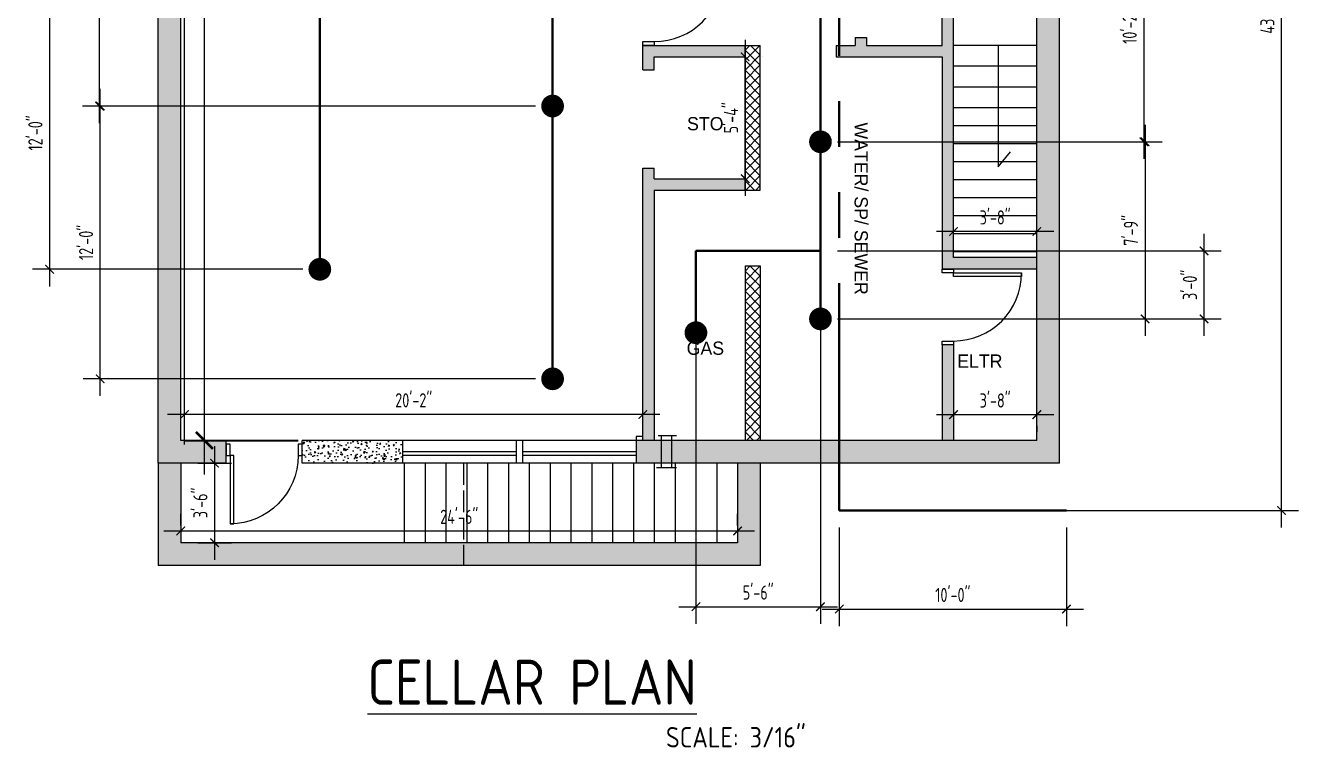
# Model space of a CAD drawing. Header units: inches. Extents: x -7743 to 108965, y 7770 to 27313.
# Drawn here: x 104620 to 105292, y 7799 to 8180 of the extents above; entities that cross this region are included whole.
import ezdxf

# ---------------------------------------------------------------- set-up
doc = ezdxf.new("R2010")
doc.units = ezdxf.units.IN
doc.header["$LTSCALE"] = 192
doc.header["$MEASUREMENT"] = 0
doc.linetypes.add('ACAD_ISO02W100', pattern=[15, 12, -3])
doc.linetypes.add('PHANTOM2', pattern=[1.25, 0.625, -0.125, 0.125, -0.125, 0.125, -0.125])
doc.layers.get('0').update_dxf_attribs({"linetype": 'CONTINUOUS'})
doc.layers.get('DEFPOINTS').update_dxf_attribs({"linetype": 'CONTINUOUS'})
for name, color, linetype in [('1DOORS', 1, 'CONTINUOUS'), ('1SAN', 2, 'CONTINUOUS'), ('1wall', 7, 'CONTINUOUS'), ('A-DOOR', 2, 'CONTINUOUS'), ('A-PLAN-TEXT', 3, 'CONTINUOUS'), ('AFP-DOOR', 2, 'CONTINUOUS'), ('AR-TBLOCK', 11, 'CONTINUOUS'), ('LIGHT', 2, 'CONTINUOUS'), ('SKY', 6, 'CONTINUOUS'), ('TEXT', 7, 'CONTINUOUS')]:
    doc.layers.add(name, color=color, linetype=linetype)
doc.styles.add('AR85', font='architxt', dxfattribs={"width": 0.9, "height": 5})
doc.styles.add('ARCHITEXT', font='architxt.shx')
doc.styles.add('AT7', font='ARCHTITL.SHX', dxfattribs={"height": 7})
doc.styles.get("Standard").update_dxf_attribs({"font": 'architxt.shx', "width": 0.85})
doc.dimstyles.new('DIM192', dxfattribs={"dimscale": 192, "dimtxt": 0.0625, "dimasz": 0.046875, "dimexe": 0.09375, "dimexo": 0.09375, "dimgap": 0.015625, "dimtad": 1, "dimdec": 0, "dimzin": 3, "dimdsep": 46, "dimlunit": 4, "dimtxsty": 'Standard', "dimblk1": 'ARCHTICK', "dimblk2": 'ARCHTICK', "dimsah": 1, "dimcen": 0, "dimdle": 0.09375, "dimclrd": 1, "dimclre": 1, "dimclrt": 1, "dimaunit": 1, "dimadec": 4, "dimazin": 0, "dimtfac": 1, "dimtdec": 0, "dimtix": 1, "dimtmove": 2, "dimatfit": 3, "dimfxl": 1, "dimtolj": 1, "dimtzin": 1, "dimarcsym": 0})
doc.dimstyles.new('DIM96', dxfattribs={"dimscale": 96, "dimtxt": 0.078125, "dimasz": 0.046875, "dimexe": 0.09375, "dimexo": 0.09375, "dimgap": 0.03125, "dimtad": 1, "dimdec": 0, "dimzin": 3, "dimdsep": 46, "dimlunit": 4, "dimtxsty": 'Standard', "dimblk1": 'ARCHTICK', "dimblk2": 'ARCHTICK', "dimsah": 1, "dimcen": 0, "dimdle": 0.09375, "dimadec": 0, "dimazin": 0, "dimtfac": 1, "dimtdec": 0, "dimtix": 1, "dimtmove": 2, "dimatfit": 3, "dimfxl": 1, "dimfrac": 2, "dimtolj": 1, "dimtzin": 1, "dimarcsym": 0})
pattern_1 = [(315, (-44370.1168, 40111.4783), (2.65165043, 2.65165043), []), (45, (-44370.1168, 40111.4783), (-2.65165043, 2.65165043), [])]
pattern_2 = [(230, (249971.7644, -23052.197), (-7.17260183, 0.62752135), [0.75, -8.25]), (175, (249971.764, -23052.197), (1.38751334, -7.52192134), [0.6, -6.6]), (280.4514, (249971.1666, -23052.145), (-5.78509382, -6.89439542), [0.6374019, -7.01142112]), (226.1842, (249971.764, -23054.197), (-10.6724105, 1.65519014), [1.125, -12.375]), (276.6356, (249970.875, -23054.059), (-9.34662706, -9.7411787), [0.9561029, -10.51713]), (171.1842, (249971.764, -23054.197), (-9.34661945, -9.741186), [0.9, -9.9]), (201, (249970.7644, -23053.697), (-5.96907052, 4.0261889), [0.75, -8.25]), (146, (249970.764, -23053.697), (-2.43315332, -7.25150045), [0.6, -6.6]), (251.4514, (249970.267, -23053.3616), (-8.4022263, -3.22530497), [0.6374019, -7.01142112]), (217.5, (249971.7644, -23052.197), (-0.121598553, -3.32893854), [0, -6.52, 0, -6.7, 0, -6.625]), (187.5, (249971.7644, -23052.197), (-2.630695374, -3.94411712), [0, -3.82, 0, -6.37, 0, -2.525]), (147.5, (249973.9944, -23052.197), (-5.33822436, 0.225548717), [0, -2.5, 0, -7.8, 0, -10.35]), (137.5, (249974.9944, -23052.197), (-5.8318617, -1.00104982), [0, -3.25, 0, -5.18, 0, -7.35])]

# ---------------------------------------------------------------- blocks, each defined once
blk = doc.blocks.new('_ARCHTICK')
at = {"color": 0, "linetype": 'ByBlock', "const_width": 0.15}
blk.add_lwpolyline([(-0.5, -0.5), (0.5, 0.5)], dxfattribs=at)
blk = doc.blocks.new('*D60')
at = {"layer": 'DEFPOINTS', "color": 0, "linetype": 'Continuous', "ltscale": 48, "transparency": 16777216}
for p in [(104704.05, 7974.7), (104946.05, 7961), (104704.05, 7949.8)]:
    blk.add_point(p, dxfattribs=at)
at = {"layer": 'LIGHT', "color": 0, "linetype": 'Continuous', "lineweight": -2, "ltscale": 48, "transparency": 16777216}
for p, q in [((104704.05, 7958.8), (104704.05, 7983.7)), ((104946.05, 7970), (104946.05, 7983.7)), ((104955.05, 7974.7), (104695.05, 7974.7))]:
    blk.add_line(p, q, dxfattribs=at)
at = {"layer": 'LIGHT', "color": 0, "linetype": 'Continuous', "lineweight": -2, "ltscale": 48, "transparency": 16777216, "xscale": 4.5, "yscale": 4.5, "zscale": 4.5, "rotation": 180}
blk.add_blockref('_ARCHTICK', (104704.05, 7974.7), dxfattribs=at)
at = {"layer": 'LIGHT', "color": 0, "linetype": 'Continuous', "lineweight": -2, "ltscale": 48, "transparency": 16777216, "xscale": 4.5, "yscale": 4.5, "zscale": 4.5}
blk.add_blockref('_ARCHTICK', (104946.05, 7974.7), dxfattribs=at)
at = {"layer": 'LIGHT', "color": 0, "linetype": 'Continuous', "ltscale": 48, "transparency": 16777216, "insert": (104825.05, 7982.17), "char_height": 7.5, "attachment_point": 5}
blk.add_mtext('\\A1;20\'-2"', dxfattribs=at)
blk = doc.blocks.new('DR-36-blk')
at = {"layer": 'AFP-DOOR'}
for points in [[(-38, -6), (-40, -6), (-40, 0), (-38, 0)], [(0, -6), (-2, -6), (-2, 0), (0, 0)], [(-2, -42), (-4, -42), (-4, -6), (-2, -6)]]:
    blk.add_lwpolyline(points, close=True, dxfattribs=at)
blk.add_arc((-2, -6), 36, 180, 270, dxfattribs=at)
blk = doc.blocks.new('*D61')
at = {"layer": 'DEFPOINTS', "color": 0, "linetype": 'Continuous', "ltscale": 48, "transparency": 16777216}
for p in [(104694.4, 8723), (104714.56, 8723), (104694.4, 7961)]:
    blk.add_point(p, dxfattribs=at)
at = {"layer": 'LIGHT', "color": 1, "linetype": 'Continuous', "lineweight": -2, "ltscale": 48, "transparency": 16777216}
for p, q in [((104714.56, 8741), (104714.56, 8373.47)), ((104712.4, 8723), (104732.56, 8723)), ((104714.56, 7943), (104714.56, 8317.44)), ((104712.4, 7961), (104732.56, 7961))]:
    blk.add_line(p, q, dxfattribs=at)
at = {"layer": 'LIGHT', "color": 1, "linetype": 'Continuous', "lineweight": -2, "ltscale": 48, "transparency": 16777216, "xscale": 9, "yscale": 9, "zscale": 9}
for p, rotation in [((104714.56, 8723), 90), ((104714.56, 7961), 270)]:
    blk.add_blockref('_ARCHTICK', p, dxfattribs=dict(at, rotation=rotation))
at = {"layer": 'LIGHT', "color": 1, "linetype": 'Continuous', "ltscale": 48, "transparency": 16777216, "insert": (104723.67, 8345.45), "char_height": 12, "attachment_point": 5, "rotation": 90}
blk.add_mtext('\\A1;63\'-6"', dxfattribs=at)
blk = doc.blocks.new('*D63')
at = {"layer": 'DEFPOINTS', "color": 0, "linetype": 'Continuous', "ltscale": 48, "transparency": 16777216}
for p in [(105110.05, 8071.24), (105110.05, 8071.24), (105154.05, 8071.24)]:
    blk.add_point(p, dxfattribs=at)
at = {"layer": 'LIGHT', "color": 0, "linetype": 'Continuous', "lineweight": -2, "ltscale": 48, "transparency": 16777216}
for p, q in [((105154.05, 8080.24), (105154.05, 8080.24)), ((105163.05, 8071.24), (105101.05, 8071.24)), ((105110.05, 8062.24), (105110.05, 8062.24))]:
    blk.add_line(p, q, dxfattribs=at)
at = {"layer": 'LIGHT', "color": 0, "linetype": 'Continuous', "lineweight": -2, "ltscale": 48, "transparency": 16777216, "xscale": 4.5, "yscale": 4.5, "zscale": 4.5, "rotation": 180}
blk.add_blockref('_ARCHTICK', (105110.05, 8071.24), dxfattribs=at)
at = {"layer": 'LIGHT', "color": 0, "linetype": 'Continuous', "lineweight": -2, "ltscale": 48, "transparency": 16777216, "xscale": 4.5, "yscale": 4.5, "zscale": 4.5}
blk.add_blockref('_ARCHTICK', (105154.05, 8071.24), dxfattribs=at)
at = {"layer": 'LIGHT', "color": 0, "linetype": 'Continuous', "ltscale": 48, "transparency": 16777216, "insert": (105132.05, 8078.7), "char_height": 7.5, "attachment_point": 5}
blk.add_mtext('\\A1;3\'-8"', dxfattribs=at)
blk = doc.blocks.new('*D64')
at = {"layer": 'DEFPOINTS', "color": 0, "linetype": 'Continuous', "ltscale": 48, "transparency": 16777216}
for p in [(105110.05, 7977.64), (105154.05, 7977.64), (105154.05, 7974.6)]:
    blk.add_point(p, dxfattribs=at)
at = {"layer": 'LIGHT', "color": 0, "linetype": 'Continuous', "lineweight": -2, "ltscale": 48, "transparency": 16777216}
for p, q in [((105101.05, 7974.6), (105163.05, 7974.6)), ((105110.05, 7968.64), (105110.05, 7965.6)), ((105154.05, 7968.64), (105154.05, 7965.6))]:
    blk.add_line(p, q, dxfattribs=at)
at = {"layer": 'LIGHT', "color": 0, "linetype": 'Continuous', "lineweight": -2, "ltscale": 48, "transparency": 16777216, "xscale": 4.5, "yscale": 4.5, "zscale": 4.5, "rotation": 180}
blk.add_blockref('_ARCHTICK', (105110.05, 7974.6), dxfattribs=at)
at = {"layer": 'LIGHT', "color": 0, "linetype": 'Continuous', "lineweight": -2, "ltscale": 48, "transparency": 16777216, "xscale": 4.5, "yscale": 4.5, "zscale": 4.5}
blk.add_blockref('_ARCHTICK', (105154.05, 7974.6), dxfattribs=at)
at = {"layer": 'LIGHT', "color": 0, "linetype": 'Continuous', "ltscale": 48, "transparency": 16777216, "insert": (105132.05, 7982.06), "char_height": 7.5, "attachment_point": 5}
blk.add_mtext('\\A1;3\'-8"', dxfattribs=at)
blk = doc.blocks.new('*D77')
at = {"layer": 'DEFPOINTS', "color": 0, "transparency": 16777216}
for p in [(104996.05, 7913.2), (104702.05, 7907), (104996.05, 7907)]:
    blk.add_point(p, dxfattribs=at)
at = {"layer": 'LIGHT', "color": 0, "lineweight": -2, "transparency": 16777216}
for p, q in [((104702.05, 7916), (104702.05, 7922.2)), ((104996.05, 7916), (104996.05, 7922.2)), ((104693.05, 7913.2), (105005.05, 7913.2))]:
    blk.add_line(p, q, dxfattribs=at)
at = {"layer": 'LIGHT', "color": 0, "lineweight": -2, "transparency": 16777216, "xscale": 4.5, "yscale": 4.5, "zscale": 4.5, "rotation": 180}
blk.add_blockref('_ARCHTICK', (104702.05, 7913.2), dxfattribs=at)
at = {"layer": 'LIGHT', "color": 0, "lineweight": -2, "transparency": 16777216, "xscale": 4.5, "yscale": 4.5, "zscale": 4.5}
blk.add_blockref('_ARCHTICK', (104996.05, 7913.2), dxfattribs=at)
at = {"layer": 'LIGHT', "color": 0, "transparency": 16777216, "insert": (104849.05, 7920.66), "char_height": 7.5, "attachment_point": 5}
blk.add_mtext('\\A1;24\'-6"', dxfattribs=at)
blk = doc.blocks.new('*D78')
at = {"layer": 'DEFPOINTS', "color": 0, "transparency": 16777216}
for p in [(104702.05, 7949), (104702.05, 7907), (104719.86, 7907)]:
    blk.add_point(p, dxfattribs=at)
at = {"layer": 'LIGHT', "color": 0, "lineweight": -2, "transparency": 16777216}
for p, q in [((104719.86, 7958), (104719.86, 7898)), ((104711.05, 7949), (104728.86, 7949)), ((104711.05, 7907), (104728.86, 7907))]:
    blk.add_line(p, q, dxfattribs=at)
at = {"layer": 'LIGHT', "color": 0, "lineweight": -2, "transparency": 16777216, "xscale": 4.5, "yscale": 4.5, "zscale": 4.5}
for p, rotation in [((104719.86, 7949), 90), ((104719.86, 7907), 270)]:
    blk.add_blockref('_ARCHTICK', p, dxfattribs=dict(at, rotation=rotation))
at = {"layer": 'LIGHT', "color": 0, "transparency": 16777216, "insert": (104712.4, 7928), "char_height": 7.5, "attachment_point": 5, "rotation": 90}
blk.add_mtext('\\A1;3\'-6"', dxfattribs=at)
blk = doc.blocks.new('*D79')
at = {"layer": 'DEFPOINTS', "color": 0, "transparency": 16777216}
for p in [(105000.05, 8163.5), (105000.06, 8099.14), (105000.06, 8099.14)]:
    blk.add_point(p, dxfattribs=at)
at = {"layer": 'LIGHT', "color": 0, "lineweight": -2, "transparency": 16777216}
for p, q in [((105000.06, 8172.5), (105000.06, 8090.14)), ((105009.05, 8163.5), (105009.06, 8163.5))]:
    blk.add_line(p, q, dxfattribs=at)
at = {"layer": 'LIGHT', "color": 0, "lineweight": -2, "transparency": 16777216, "xscale": 4.5, "yscale": 4.5, "zscale": 4.5}
for p, rotation in [((105000.06, 8163.5), 90), ((105000.06, 8099.14), 270)]:
    blk.add_blockref('_ARCHTICK', p, dxfattribs=dict(at, rotation=rotation))
at = {"layer": 'LIGHT', "color": 0, "transparency": 16777216, "insert": (104992.59, 8131.32), "char_height": 7.5, "attachment_point": 5, "rotation": 90}
blk.add_mtext('\\A1;5\'-4"', dxfattribs=at)
blk = doc.blocks.new('*D99')
at = {"layer": 'DEFPOINTS', "color": 0, "linetype": 'Continuous', "lineweight": 200, "transparency": 16777216}
for p in [(104775.46, 8195.33), (104632.74, 8051.33), (104775.46, 8051.33)]:
    blk.add_point(p, dxfattribs=at)
at = {"layer": 'LIGHT', "color": 0, "linetype": 'Continuous', "lineweight": -2, "transparency": 16777216}
for p, q in [((104632.74, 8204.33), (104632.74, 8042.33)), ((104766.46, 8195.33), (104623.74, 8195.33)), ((104766.46, 8051.33), (104623.74, 8051.33))]:
    blk.add_line(p, q, dxfattribs=at)
at = {"layer": 'LIGHT', "color": 0, "linetype": 'Continuous', "lineweight": -2, "transparency": 16777216, "xscale": 4.5, "yscale": 4.5, "zscale": 4.5}
for p, rotation in [((104632.74, 8195.33), 90), ((104632.74, 8051.33), 270)]:
    blk.add_blockref('_ARCHTICK', p, dxfattribs=dict(at, rotation=rotation))
at = {"layer": 'LIGHT', "color": 0, "linetype": 'Continuous', "lineweight": 40, "transparency": 16777216, "insert": (104625.28, 8123.33), "char_height": 7.5, "attachment_point": 5, "rotation": 90}
blk.add_mtext('\\A1;12\'-0"', dxfattribs=at)
blk = doc.blocks.new('*D102')
at = {"layer": 'DEFPOINTS', "color": 0, "linetype": 'Continuous', "lineweight": 200, "transparency": 16777216}
for p in [(105039.81, 8240.62), (105039.81, 8118.64), (105210.53, 8118.64)]:
    blk.add_point(p, dxfattribs=at)
at = {"layer": 'LIGHT', "color": 0, "linetype": 'Continuous', "lineweight": -2, "transparency": 16777216}
for p, q in [((105210.53, 8249.62), (105210.53, 8109.64)), ((105048.81, 8240.62), (105219.53, 8240.62)), ((105048.81, 8118.64), (105219.53, 8118.64))]:
    blk.add_line(p, q, dxfattribs=at)
at = {"layer": 'LIGHT', "color": 0, "linetype": 'Continuous', "lineweight": -2, "transparency": 16777216, "xscale": 4.5, "yscale": 4.5, "zscale": 4.5}
for p, rotation in [((105210.53, 8240.62), 90), ((105210.53, 8118.64), 270)]:
    blk.add_blockref('_ARCHTICK', p, dxfattribs=dict(at, rotation=rotation))
at = {"layer": 'LIGHT', "color": 0, "linetype": 'Continuous', "lineweight": 40, "transparency": 16777216, "insert": (105203.07, 8179.63), "char_height": 7.5, "attachment_point": 5, "rotation": 90}
blk.add_mtext('\\A1;10\'-2"', dxfattribs=at)
blk = doc.blocks.new('*D103')
at = {"layer": 'DEFPOINTS', "color": 0, "linetype": 'Continuous', "lineweight": 200, "transparency": 16777216}
for p in [(105039.81, 8118.64), (105039.81, 8025.14), (105211.19, 8025.14)]:
    blk.add_point(p, dxfattribs=at)
at = {"layer": 'LIGHT', "color": 0, "linetype": 'Continuous', "lineweight": -2, "transparency": 16777216}
for p, q in [((105211.19, 8127.64), (105211.19, 8016.14)), ((105048.81, 8118.64), (105220.19, 8118.64)), ((105048.81, 8025.14), (105220.19, 8025.14))]:
    blk.add_line(p, q, dxfattribs=at)
at = {"layer": 'LIGHT', "color": 0, "linetype": 'Continuous', "lineweight": -2, "transparency": 16777216, "xscale": 4.5, "yscale": 4.5, "zscale": 4.5}
for p, rotation in [((105211.19, 8118.64), 90), ((105211.19, 8025.14), 270)]:
    blk.add_blockref('_ARCHTICK', p, dxfattribs=dict(at, rotation=rotation))
at = {"layer": 'LIGHT', "color": 0, "linetype": 'Continuous', "lineweight": 40, "transparency": 16777216, "insert": (105203.73, 8071.89), "char_height": 7.5, "attachment_point": 5, "rotation": 90}
blk.add_mtext('\\A1;7\'-9"', dxfattribs=at)
blk = doc.blocks.new('*D104')
at = {"layer": 'DEFPOINTS', "color": 0, "linetype": 'Continuous', "lineweight": 200, "transparency": 16777216}
for p in [(104659.48, 8137.51), (104898.37, 8137.51), (104898.37, 7993.51)]:
    blk.add_point(p, dxfattribs=at)
at = {"layer": 'LIGHT', "color": 0, "linetype": 'Continuous', "lineweight": -2, "transparency": 16777216}
for p, q in [((104659.48, 7984.51), (104659.48, 8146.51)), ((104889.37, 8137.51), (104650.48, 8137.51)), ((104889.37, 7993.51), (104650.48, 7993.51))]:
    blk.add_line(p, q, dxfattribs=at)
at = {"layer": 'LIGHT', "color": 0, "linetype": 'Continuous', "lineweight": -2, "transparency": 16777216, "xscale": 4.5, "yscale": 4.5, "zscale": 4.5}
for p, rotation in [((104659.48, 8137.51), 90), ((104659.48, 7993.51), 270)]:
    blk.add_blockref('_ARCHTICK', p, dxfattribs=dict(at, rotation=rotation))
at = {"layer": 'LIGHT', "color": 0, "linetype": 'Continuous', "lineweight": 40, "transparency": 16777216, "insert": (104652.02, 8065.51), "char_height": 7.5, "attachment_point": 5, "rotation": 90}
blk.add_mtext('\\A1;12\'-0"', dxfattribs=at)
blk = doc.blocks.new('*D105')
at = {"layer": 'DEFPOINTS', "color": 0, "linetype": 'Continuous', "lineweight": 200, "transparency": 16777216}
for p in [(104659.14, 8281.9), (104898.37, 8281.9), (104898.37, 8137.51)]:
    blk.add_point(p, dxfattribs=at)
at = {"layer": 'LIGHT', "color": 0, "linetype": 'Continuous', "lineweight": -2, "transparency": 16777216}
for p, q in [((104659.14, 8128.51), (104659.14, 8290.9)), ((104889.37, 8281.9), (104650.14, 8281.9)), ((104889.37, 8137.51), (104650.14, 8137.51))]:
    blk.add_line(p, q, dxfattribs=at)
at = {"layer": 'LIGHT', "color": 0, "linetype": 'Continuous', "lineweight": -2, "transparency": 16777216, "xscale": 4.5, "yscale": 4.5, "zscale": 4.5}
for p, rotation in [((104659.14, 8281.9), 90), ((104659.14, 8137.51), 270)]:
    blk.add_blockref('_ARCHTICK', p, dxfattribs=dict(at, rotation=rotation))
at = {"layer": 'LIGHT', "color": 0, "linetype": 'Continuous', "lineweight": 40, "transparency": 16777216, "insert": (104651.68, 8209.71), "char_height": 7.5, "attachment_point": 5, "rotation": 90}
blk.add_mtext('\\A1;12\'-0"', dxfattribs=at)
blk = doc.blocks.new('*D109')
at = {"layer": 'DEFPOINTS', "color": 0, "linetype": 'Continuous', "lineweight": 200, "transparency": 16777216}
for p in [(104974.05, 8061.07), (105039.81, 8061.07), (105039.81, 7873.22)]:
    blk.add_point(p, dxfattribs=at)
at = {"layer": 'LIGHT', "color": 0, "linetype": 'Continuous', "lineweight": -2, "transparency": 16777216}
for p, q in [((104974.05, 8052.07), (104974.05, 7864.22)), ((105039.81, 8052.07), (105039.81, 7864.22)), ((104965.05, 7873.22), (105048.81, 7873.22))]:
    blk.add_line(p, q, dxfattribs=at)
at = {"layer": 'LIGHT', "color": 0, "linetype": 'Continuous', "lineweight": -2, "transparency": 16777216, "xscale": 4.5, "yscale": 4.5, "zscale": 4.5, "rotation": 180}
blk.add_blockref('_ARCHTICK', (104974.05, 7873.22), dxfattribs=at)
at = {"layer": 'LIGHT', "color": 0, "linetype": 'Continuous', "lineweight": -2, "transparency": 16777216, "xscale": 4.5, "yscale": 4.5, "zscale": 4.5}
blk.add_blockref('_ARCHTICK', (105039.81, 7873.22), dxfattribs=at)
at = {"layer": 'LIGHT', "color": 0, "linetype": 'Continuous', "lineweight": 40, "transparency": 16777216, "insert": (105006.93, 7880.68), "char_height": 7.5, "attachment_point": 5}
blk.add_mtext('\\A1;5\'-6"', dxfattribs=at)
blk = doc.blocks.new('*D110')
at = {"layer": 'DEFPOINTS', "color": 0, "linetype": 'Continuous', "lineweight": 200, "transparency": 16777216}
for p in [(105039.81, 8061.07), (105242.35, 8061.07), (105039.81, 8025.14)]:
    blk.add_point(p, dxfattribs=at)
at = {"layer": 'LIGHT', "color": 0, "linetype": 'Continuous', "lineweight": -2, "transparency": 16777216}
for p, q in [((105242.35, 8016.14), (105242.35, 8070.07)), ((105048.81, 8061.07), (105251.35, 8061.07)), ((105048.81, 8025.14), (105251.35, 8025.14))]:
    blk.add_line(p, q, dxfattribs=at)
at = {"layer": 'LIGHT', "color": 0, "linetype": 'Continuous', "lineweight": -2, "transparency": 16777216, "xscale": 4.5, "yscale": 4.5, "zscale": 4.5}
for p, rotation in [((105242.35, 8061.07), 90), ((105242.35, 8025.14), 270)]:
    blk.add_blockref('_ARCHTICK', p, dxfattribs=dict(at, rotation=rotation))
at = {"layer": 'LIGHT', "color": 0, "linetype": 'Continuous', "lineweight": 40, "transparency": 16777216, "insert": (105234.88, 8043.11), "char_height": 7.5, "attachment_point": 5, "rotation": 90}
blk.add_mtext('\\A1;3\'-0"', dxfattribs=at)
blk = doc.blocks.new('*D218')
at = {"layer": 'DEFPOINTS', "color": 0, "linetype": 'Continuous', "lineweight": 40, "transparency": 16777216}
for p in [(105049.77, 7924.02), (105169.67, 7924.02), (105169.67, 7871.95)]:
    blk.add_point(p, dxfattribs=at)
at = {"layer": 'LIGHT', "color": 0, "linetype": 'Continuous', "lineweight": -2, "transparency": 16777216}
for p, q in [((105049.77, 7915.02), (105049.77, 7862.95)), ((105169.67, 7915.02), (105169.67, 7862.95)), ((105040.77, 7871.95), (105178.67, 7871.95))]:
    blk.add_line(p, q, dxfattribs=at)
at = {"layer": 'LIGHT', "color": 0, "linetype": 'Continuous', "lineweight": -2, "transparency": 16777216, "xscale": 4.5, "yscale": 4.5, "zscale": 4.5, "rotation": 180}
blk.add_blockref('_ARCHTICK', (105049.77, 7871.95), dxfattribs=at)
at = {"layer": 'LIGHT', "color": 0, "linetype": 'Continuous', "lineweight": -2, "transparency": 16777216, "xscale": 4.5, "yscale": 4.5, "zscale": 4.5}
blk.add_blockref('_ARCHTICK', (105169.67, 7871.95), dxfattribs=at)
at = {"layer": 'LIGHT', "color": 0, "linetype": 'Continuous', "lineweight": 40, "transparency": 16777216, "insert": (105109.72, 7879.41), "char_height": 7.5, "attachment_point": 5}
blk.add_mtext('\\A1;10\'-0"', dxfattribs=at)
blk = doc.blocks.new('*D219')
at = {"layer": 'DEFPOINTS', "color": 0, "linetype": 'Continuous', "lineweight": 40, "transparency": 16777216}
for p in [(105049.77, 8450.16), (105283.25, 8450.16), (105049.77, 7924.02)]:
    blk.add_point(p, dxfattribs=at)
at = {"layer": 'LIGHT', "color": 0, "linetype": 'Continuous', "lineweight": -2, "transparency": 16777216}
for p, q in [((105283.25, 7915.02), (105283.25, 8459.16)), ((105058.77, 8450.16), (105292.25, 8450.16)), ((105058.77, 7924.02), (105292.25, 7924.02))]:
    blk.add_line(p, q, dxfattribs=at)
at = {"layer": 'LIGHT', "color": 0, "linetype": 'Continuous', "lineweight": -2, "transparency": 16777216, "xscale": 4.5, "yscale": 4.5, "zscale": 4.5}
for p, rotation in [((105283.25, 8450.16), 90), ((105283.25, 7924.02), 270)]:
    blk.add_blockref('_ARCHTICK', p, dxfattribs=dict(at, rotation=rotation))
at = {"layer": 'LIGHT', "color": 0, "linetype": 'Continuous', "lineweight": 40, "transparency": 16777216, "insert": (105275.78, 8187.09), "char_height": 7.5, "attachment_point": 5, "rotation": 90}
blk.add_mtext('\\A1;43\'-10"', dxfattribs=at)

msp = doc.modelspace()

# ---------------------------------------------------------------- hatches: boundary and pattern name
at = {"layer": 'A-PLAN-TEXT'}
h = msp.add_hatch(dxfattribs=at)
h.set_pattern_fill('DOTS', color=2, scale=25.344, angle=180, style=0)
h.set_pattern_definition([(180, (-44370.1168, 40111.4783), (-0.792, -1.584), [0, -1.584])])
h.paths.add_polyline_path([(104952.05, 8093.14), (105000.06, 8093.14), (105000.06, 8099.14), (104952.05, 8099.14), (104952.05, 8104.74), (104946.05, 8104.74), (104946.05, 7961), (104952.05, 7961)])
h.paths.add_polyline_path([(105000.05, 8169.5), (104946.05, 8169.5), (104946.05, 8156.54), (104952.05, 8156.54), (104952.05, 8163.5), (105000.05, 8163.5)])
h.paths.add_polyline_path([(105110.05, 8209.51), (105104.05, 8209.51), (105104.05, 8169.51), (105064.05, 8169.51), (105064.05, 8173.76), (105058.05, 8173.76), (105058.05, 8169.51), (105048.05, 8169.51), (105048.05, 8163.51), (105104.05, 8163.51), (105104.05, 8051.47), (105110.05, 8051.47), (105154.05, 8051.47), (105154.05, 8057.47), (105110.05, 8057.47)])
h.paths.add_polyline_path([(105110.05, 8011.47), (105104.05, 8011.47), (105104.05, 7961), (105110.05, 7961)])
at = {"layer": 'LIGHT', "linetype": 'Continuous', "ltscale": 48}
h = msp.add_hatch(dxfattribs=at)
h.set_pattern_fill('AR-CONC', color=256, angle=180, style=0)
h.set_pattern_definition(pattern_2)
h.paths.add_polyline_path([(104702.05, 8670.8), (104690.05, 8670.8), (104690.05, 7949), (104726.05, 7949), (104726.05, 7961), (104702.05, 7961)])
h = msp.add_hatch(dxfattribs=at)
h.set_pattern_fill('AR-CONC', color=256, angle=180, style=0)
h.set_pattern_definition(pattern_2)
h.paths.add_polyline_path([(105070.93, 8479.3), (105070.93, 8459.83), (105087.39, 8459.83), (105087.39, 8479.3)], flags=25)
h.paths.add_polyline_path([(104831.3, 8300.92), (104781, 8300.92), (104781, 8274.6), (104831.3, 8274.6)], flags=9)
h.paths.add_polyline_path([(104720.08, 8373.85), (104720.08, 8316.51), (104746.41, 8316.51), (104746.41, 8373.85)], flags=9)
h.paths.add_polyline_path([(104953.79, 8668.08), (104901.69, 8668.08), (104901.69, 8641.75), (104953.79, 8641.75)], flags=9)
h.paths.add_polyline_path([(105122.08, 8602), (105122.08, 8551.7), (105148.41, 8551.7), (105148.41, 8602)], flags=25)
h.paths.add_polyline_path([(104885.94, 8400.31), (104758.53, 8400.31), (104758.53, 8387.64), (104885.94, 8387.64)], flags=9)
h.paths.add_polyline_path([(104885.94, 8416.18), (104763.59, 8416.18), (104763.59, 8403.51), (104885.94, 8403.51)], flags=9)
h.paths.add_polyline_path([(104857.4, 8428.53), (104810.45, 8428.53), (104810.45, 8418.03), (104857.4, 8418.03)], flags=9)
h.paths.add_polyline_path([(104885.94, 8384.58), (104786.53, 8384.58), (104786.53, 8371.91), (104885.94, 8371.91)], flags=9)
h.paths.add_polyline_path([(104848.57, 7935.85), (104833.25, 7935.85), (104833.25, 7925.35), (104848.57, 7925.35)], flags=9)
h.paths.add_polyline_path([(104942.45, 7961), (104942.45, 7949), (105166.05, 7949), (105166.05, 8670.8), (105154.05, 8670.8), (105154.05, 8464.5), (105154.05, 7961)])
h = msp.add_hatch(dxfattribs=at)
h.set_pattern_fill('ANSI37', color=1, scale=30, angle=270, style=0)
h.set_pattern_definition(pattern_1)
h.paths.add_polyline_path([(105000.04, 8093.14), (105008.06, 8093.14), (105008.05, 8163.51), (105008.05, 8163.51), (105008.05, 8169.51), (105000.05, 8169.51)])
h = msp.add_hatch(dxfattribs=at)
h.set_pattern_fill('ANSI37', color=1, scale=30, angle=270, style=0)
h.set_pattern_definition(pattern_1)
h.paths.add_polyline_path([(105008.04, 8053.14), (105000.04, 8053.14), (105000.04, 8044.16), (105008.04, 8044.16)])
h = msp.add_hatch(dxfattribs=at)
h.set_pattern_fill('ANSI37', color=1, scale=30, angle=270, style=0)
h.set_pattern_definition(pattern_1)
h.paths.add_polyline_path([(105008.04, 8044.05), (105000.04, 8044.05), (105000.05, 7961), (105008.05, 7961)])
h = msp.add_hatch(dxfattribs=at)
h.set_pattern_fill('AR-CONC', color=256, angle=180, style=0)
h.set_pattern_definition([(230, (-44370.117, 40111.478), (-7.17260183, 0.62752135), [0.75, -8.25]), (175, (-44370.117, 40111.478), (1.38751334, -7.52192134), [0.6, -6.6]), (280.4514, (-44370.7145, 40111.5306), (-5.78509382, -6.89439542), [0.6374019, -7.01142112]), (226.1842, (-44370.117, 40109.478), (-10.6724105, 1.65519014), [1.125, -12.375]), (276.6356, (-44371.006, 40109.616), (-9.34662706, -9.7411787), [0.9561029, -10.51713]), (171.1842, (-44370.117, 40109.478), (-9.34661945, -9.741186), [0.9, -9.9]), (201, (-44371.117, 40109.978), (-5.96907052, 4.0261889), [0.75, -8.25]), (146, (-44371.117, 40109.978), (-2.43315332, -7.25150045), [0.6, -6.6]), (251.4514, (-44371.614, 40110.314), (-8.4022263, -3.22530497), [0.6374019, -7.01142112]), (217.5, (-44370.1168, 40111.4783), (-0.121598553, -3.32893854), [0, -6.52, 0, -6.7, 0, -6.625]), (187.5, (-44370.1168, 40111.4783), (-2.630695374, -3.94411712), [0, -3.82, 0, -6.37, 0, -2.525]), (147.5, (-44367.8868, 40111.4783), (-5.33822436, 0.225548717), [0, -2.5, 0, -7.8, 0, -10.35]), (137.5, (-44366.887, 40111.4783), (-5.8318617, -1.00104982), [0, -3.25, 0, -5.18, 0, -7.35])])
h.paths.add_polyline_path([(104819.35, 7961), (104766.05, 7961), (104766.05, 7949), (104819.35, 7949)])
h = msp.add_hatch(dxfattribs=at)
h.set_pattern_fill('AR-CONC', color=256, angle=180, style=0)
h.set_pattern_definition(pattern_2)
h.paths.add_polyline_path([(104851.3, 7895), (105008.05, 7895), (105008.05, 7949), (104996.05, 7949), (104996.05, 7907), (104851.3, 7907)])
h.paths.add_polyline_path([(104690.05, 7895), (104851.3, 7895), (104851.3, 7907), (104702.05, 7907), (104702.05, 7949), (104690.05, 7949)])

# ---------------------------------------------------------------- linework, layer by layer
at = {"layer": '1DOORS'}
for p, q in [((104879.35, 7961), (104819.35, 7961)), ((104942.45, 7961), (104882.45, 7961)), ((104879.35, 7955), (104819.35, 7955)), ((104879.35, 7953), (104819.35, 7953)), ((104942.45, 7955), (104882.45, 7955)), ((104942.45, 7953), (104882.45, 7953)), ((104879.35, 7949), (104819.35, 7949)), ((104820.05, 7949), (104820.05, 7907)), ((104831.05, 7949), (104831.05, 7907)), ((104842.05, 7949), (104842.05, 7907)), ((104853.05, 7949), (104853.05, 7907)), ((104864.05, 7949), (104864.05, 7907)), ((104875.05, 7949), (104875.05, 7907)), ((104942.45, 7949), (104882.45, 7949)), ((104886.05, 7949), (104886.05, 7907)), ((104897.05, 7949), (104897.05, 7907)), ((104908.05, 7949), (104908.05, 7907)), ((104919.05, 7949), (104919.05, 7907)), ((104930.05, 7949), (104930.05, 7907)), ((104941.05, 7949), (104941.05, 7907)), ((104952.05, 7949), (104952.05, 7907)), ((104963.05, 7949), (104963.05, 7907)), ((104974.05, 7949), (104974.05, 7907)), ((104985.05, 7949), (104985.05, 7907))]:
    msp.add_line(p, q, dxfattribs=at)
at = {"layer": '1wall'}
for p, q in [((104690.05, 7949), (104690.05, 8735)), ((105166.05, 7949), (105166.05, 8735)), ((104704.05, 7961), (104704.05, 8721)), ((105154.05, 7961), (105154.05, 8464.5)), ((105110.05, 8057.47), (105110.05, 8219.51)), ((105104.05, 8169.51), (105104.05, 8209.51)), ((104946.05, 8169.51), (104952.05, 8169.51)), ((104946.05, 8156.54), (104946.05, 8169.5)), ((105048.05, 8169.51), (105058.05, 8169.51)), ((105048.05, 8169.51), (105048.05, 8163.51)), ((105058.05, 8173.76), (105064.05, 8173.76)), ((105058.05, 8173.76), (105058.05, 8169.51)), ((105064.05, 8173.76), (105064.05, 8169.51)), ((105064.05, 8169.51), (105104.05, 8169.51)), ((104952.05, 8156.54), (104952.05, 8163.5)), ((105048.05, 8163.51), (105104.05, 8163.51)), ((105104.05, 8163.51), (105104.05, 8051.47)), ((104946.05, 8156.54), (104952.05, 8156.54)), ((104946.05, 7961), (104946.05, 8104.74)), ((104946.05, 8104.74), (104952.05, 8104.74)), ((104952.05, 8099.14), (104952.05, 8104.74)), ((104952.05, 8099.14), (105000.06, 8099.14)), ((104952.05, 8093.14), (105008.06, 8093.14)), ((104952.05, 8093.14), (104952.05, 7961)), ((105154.05, 8057.47), (105110.05, 8057.47)), ((105000.04, 8053.14), (105000.05, 7961)), ((105008.04, 8053.14), (105008.05, 7961)), ((105154.05, 8051.47), (105104.05, 8051.47)), ((105104.05, 8011.47), (105104.05, 7961)), ((105110.05, 8011.47), (105110.05, 7961)), ((104726.05, 7961), (104702.05, 7961)), ((104726.05, 7949), (104726.05, 7961)), ((104819.35, 7961), (104766.05, 7961)), ((104766.05, 7949), (104766.05, 7961)), ((104819.35, 7949), (104819.35, 7961)), ((104882.45, 7961), (104879.35, 7961)), ((104879.35, 7949), (104879.35, 7961)), ((104882.45, 7961), (104882.45, 7949)), ((104942.45, 7963), (104942.45, 7949)), ((105154.05, 7961), (104942.45, 7961)), ((104726.05, 7949), (104690.05, 7949)), ((104819.35, 7949), (104766.05, 7949)), ((104882.45, 7949), (104879.35, 7949)), ((105166.05, 7949), (104942.45, 7949))]:
    msp.add_line(p, q, dxfattribs=at)
at = {"layer": 'A-DOOR'}
for p, q in [((104702.05, 7961), (104702.05, 8723)), ((104726.05, 7961), (104702.05, 7961)), ((104946.05, 7963), (104942.45, 7963))]:
    msp.add_line(p, q, dxfattribs=at)
at = {"layer": 'AR-TBLOCK', "color": 1, "linetype": 'ACAD_ISO02W100', "ltscale": 0.005}
msp.add_line((104851.3, 7949), (104851.3, 7895), dxfattribs=at)
at = {"layer": 'LIGHT', "color": 98, "linetype": 'Continuous', "lineweight": 40}
for p, q in [((104775.46, 8699.33), (104775.46, 8051.33)), ((104898.37, 8699.33), (104898.37, 7990.51)), ((105039.81, 8468.5), (105039.81, 8088.14)), ((105039.81, 8088.14), (105039.81, 8044.93)), ((104974.05, 8014.86), (104974.05, 8061.07)), ((105039.81, 8061.07), (104974.05, 8061.07)), ((105039.81, 8044.93), (105039.81, 8025.14))]:
    msp.add_line(p, q, dxfattribs=at)
at = {"layer": 'LIGHT', "color": 159, "linetype": 'PHANTOM2', "lineweight": 40, "true_color": 0x22346e}
for p, q in [((105049.77, 7924.02), (105049.77, 8445.34)), ((105169.67, 7924.02), (105049.77, 7924.02))]:
    msp.add_line(p, q, dxfattribs=at)
at = {"layer": 'LIGHT', "linetype": 'Continuous', "ltscale": 48}
for p, q in [((105154.05, 8169.51), (105110.05, 8169.51)), ((105154.05, 8158.51), (105110.05, 8158.51)), ((105154.05, 8147.51), (105110.05, 8147.51)), ((105154.05, 8136.51), (105110.05, 8136.51)), ((105154.05, 8127.01), (105110.05, 8127.01)), ((105154.05, 8117.51), (105110.05, 8117.51)), ((105154.05, 8108.01), (105110.05, 8108.01)), ((105154.05, 8098.51), (105110.05, 8098.51)), ((105154.05, 8089.01), (105110.05, 8089.01)), ((105154.05, 8079.51), (105110.05, 8079.51)), ((105154.05, 8070.01), (105110.05, 8070.01)), ((105154.05, 8060.51), (105110.05, 8060.51)), ((104954.17, 7963.55), (104963.71, 7963.55)), ((104955.78, 7963.55), (104955.78, 7946.69)), ((104961.14, 7963.55), (104961.14, 7946.69)), ((104690.05, 7949), (104690.05, 7895)), ((104702.05, 7949), (104702.05, 7907)), ((104953.15, 7946.69), (104963.78, 7946.69)), ((104996.05, 7949), (104996.05, 7907)), ((105008.05, 7949), (105008.05, 7895)), ((104996.05, 7907), (104702.05, 7907)), ((105008.05, 7895), (104690.05, 7895))]:
    msp.add_line(p, q, dxfattribs=at)
at = {"layer": 'LIGHT', "color": 116, "linetype": 'Continuous', "lineweight": 35, "true_color": 0x136734}
for p in [(104704.05, 7961), (104764.05, 7961)]:
    msp.add_line(p, (104764.05, 7961), dxfattribs=at)
at = {"layer": 'LIGHT', "linetype": 'Continuous', "ltscale": 48}
msp.add_lwpolyline([(105133.56, 8169.51), (105133.56, 8105.4), (105140.17, 8113.32)], dxfattribs=at)
at = {"layer": 'LIGHT', "color": 6, "linetype": 'Continuous', "lineweight": 35, "const_width": 6}
for points in [[(104895.37, 8137.51, 1), (104901.37, 8137.51, 1)], [(105036.81, 8118.64, 1), (105042.81, 8118.64, 1)], [(104772.46, 8051.33, 1), (104778.46, 8051.33, 1)], [(105036.81, 8025.14, 1), (105042.81, 8025.14, 1)], [(104971.05, 8017.86, 1), (104977.05, 8017.86, 1)], [(104895.37, 7993.51, 1), (104901.37, 7993.51, 1)]]:
    msp.add_lwpolyline(points, format="xyb", close=True, dxfattribs=at)
at = {"layer": 'TEXT', "ltscale": 50}
for p, q in [((104946.05, 8169.5), (105008.04, 8169.5)), ((105000.06, 8093.14), (105000.05, 8169.51)), ((105008.06, 8093.14), (105008.05, 8169.51)), ((104952.05, 8163.5), (105000.05, 8163.5)), ((105000.04, 8053.14), (105008.04, 8053.14))]:
    msp.add_line(p, q, dxfattribs=at)

# ---------------------------------------------------------------- block references
at = {"layer": 'A-DOOR', "rotation": 89.99999999999999}
for p in [(104946.05, 8209.5), (105104.05, 8051.47)]:
    msp.add_blockref('DR-36-blk', p, dxfattribs=at)
at = {"layer": 'A-DOOR', "xscale": -1}
msp.add_blockref('DR-36-blk', (104726.05, 7959), dxfattribs=at)

# ---------------------------------------------------------------- texts
at = {"layer": '1SAN', "style": 'ARCHITEXT'}
msp.add_text('SCALE: 3/16"', height=10.8, dxfattribs=at).set_placement((104958.23, 7798.88))
at = {"layer": 'LIGHT', "linetype": 'Continuous', "ltscale": 48, "style": 'AT7'}
for s, rotation, p in [('STO', 0, (104969.36, 8124.69)), ('WATER/ SP/ SEWER ', 270, (105057.82, 8128.86)), ('GAS', 0, (104969.15, 8006.18)), ('ELTR', 360, (105112.01, 7999.36))]:
    msp.add_text(s, height=7, rotation=rotation, dxfattribs=at).set_placement(p)
at = {"layer": 'SKY', "color": 3, "style": 'AR85'}
msp.add_text('%%UCELLAR PLAN', height=23.8978, dxfattribs=at).set_placement((104800.55, 7821.41))

# ---------------------------------------------------------------- dimensions: what is measured, and where the dimension line sits
at = {"layer": 'LIGHT', "linetype": 'Continuous', "ltscale": 48}
dim = msp.add_linear_dim(base=(104714.56, 8723), p1=(104694.4, 7961), p2=(104694.4, 8723), angle=270, dimstyle='DIM192', dxfattribs=at)
dim.commit()
dim.dimension.update_dxf_attribs({"geometry": '*D61', "text_midpoint": (104723.67, 8345.45), "dimtype": 160})
at = {"layer": 'LIGHT', "color": 27, "linetype": 'Continuous', "lineweight": 40}
for base, p1, p2, picture, middle in [((105283.25, 8450.16), (105049.77, 7924.02), (105049.77, 8450.16), '*D219', (105275.78, 8187.09)), ((104659.14, 8281.9), (104898.37, 8137.51), (104898.37, 8281.9), '*D105', (104651.68, 8209.71)), ((105210.53, 8118.64), (105039.81, 8240.62), (105039.81, 8118.64), '*D102', (105203.07, 8179.63)), ((104632.74, 8051.33), (104775.46, 8195.33), (104775.46, 8051.33), '*D99', (104625.28, 8123.33)), ((104659.48, 8137.51), (104898.37, 7993.51), (104898.37, 8137.51), '*D104', (104652.02, 8065.51)), ((105211.1895, 8025.1423), (105039.8064, 8118.6362), (105039.8064, 8025.1423), '*D103', (105203.7252, 8071.8893)), ((105242.35, 8061.07), (105039.81, 8025.14), (105039.81, 8061.07), '*D110', (105234.88, 8043.11))]:
    dim = msp.add_linear_dim(base=base, p1=p1, p2=p2, angle=90, dimstyle='DIM96', dxfattribs=at)
    dim.commit()
    dim.dimension.update_dxf_attribs({"geometry": picture, "text_midpoint": middle})
at = {"layer": 'LIGHT', "color": 1}
for base, p1, p2, picture, middle in [((105000.06, 8099.14), (105000.05, 8163.5), (105000.06, 8099.14), '*D79', (104992.59, 8131.32)), ((104719.86, 7907), (104702.05, 7949), (104702.05, 7907), '*D78', (104712.4, 7928))]:
    dim = msp.add_linear_dim(base=base, p1=p1, p2=p2, angle=90, dimstyle='DIM96', dxfattribs=at)
    dim.commit()
    dim.dimension.update_dxf_attribs({"geometry": picture, "text_midpoint": middle})
at = {"layer": 'LIGHT', "color": 1, "linetype": 'Continuous', "ltscale": 48}
for base, p1, p2, picture, middle in [((105110.05, 8071.24), (105154.05, 8071.24), (105110.05, 8071.24), '*D63', (105132.05, 8078.7)), ((104704.05, 7974.7), (104946.05, 7961), (104704.05, 7949.8), '*D60', (104825.05, 7982.17))]:
    dim = msp.add_linear_dim(base=base, p1=p1, p2=p2, angle=180, dimstyle='DIM96', dxfattribs=at)
    dim.commit()
    dim.dimension.update_dxf_attribs({"geometry": picture, "text_midpoint": middle})
at = {"layer": 'LIGHT', "color": 27, "linetype": 'Continuous', "lineweight": 40}
for base, p1, p2, picture, middle in [((105039.81, 7873.22), (104974.05, 8061.07), (105039.81, 8061.07), '*D109', (105006.93, 7880.68)), ((105169.67, 7871.95), (105049.77, 7924.02), (105169.67, 7924.02), '*D218', (105109.72, 7879.41))]:
    dim = msp.add_linear_dim(base=base, p1=p1, p2=p2, dimstyle='DIM96', dxfattribs=at)
    dim.commit()
    dim.dimension.update_dxf_attribs({"geometry": picture, "text_midpoint": middle})
at = {"layer": 'LIGHT', "color": 1, "linetype": 'Continuous', "ltscale": 48}
dim = msp.add_linear_dim(base=(105154.05, 7974.6), p1=(105110.05, 7977.64), p2=(105154.05, 7977.64), dimstyle='DIM96', dxfattribs=at)
dim.commit()
dim.dimension.update_dxf_attribs({"geometry": '*D64', "text_midpoint": (105132.05, 7982.06)})
at = {"layer": 'LIGHT', "color": 1}
dim = msp.add_linear_dim(base=(104996.05, 7913.2), p1=(104702.05, 7907), p2=(104996.05, 7907), dimstyle='DIM96', dxfattribs=at)
dim.commit()
dim.dimension.update_dxf_attribs({"geometry": '*D77', "text_midpoint": (104849.05, 7920.66)})

doc.saveas('drawing.dxf')
